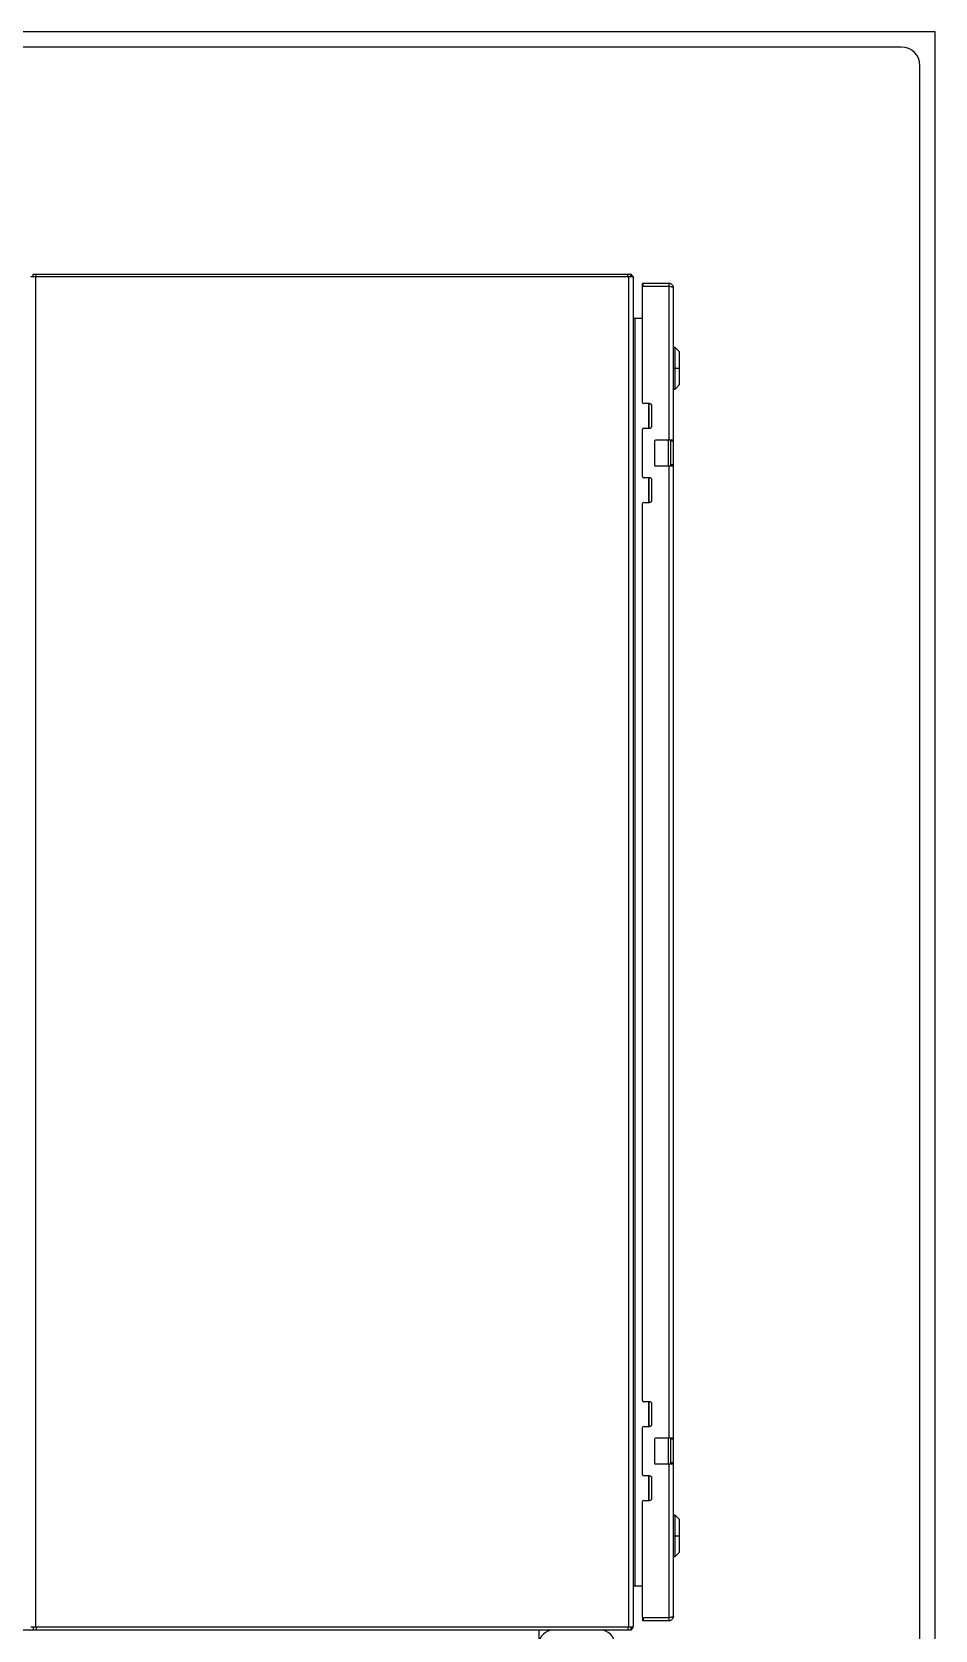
# Model space of a CAD drawing. Header units: inches. Extents: x 0 to 137, y 0 to 88.
# Drawn here: x 113.08 to 137.06, y 45.43 to 87.86 of the extents above; entities that cross this region are included whole.
import ezdxf
from ezdxf.enums import TextEntityAlignment as Align

# ---------------------------------------------------------------- set-up
doc = ezdxf.new("R2010")
doc.units = ezdxf.units.IN
doc.header["$MEASUREMENT"] = 0
doc.styles.add('Fields', font='simplex.shx', dxfattribs={"height": 0.185})

# ---------------------------------------------------------------- blocks, each defined once
blk = doc.blocks.new('RG_Master_Ver_4_2_2')
at = {"color": 3}
for p, q in [((34.028, 21.856), (0.25, 21.856)), ((34.15, 0.194), (34.15, 21.734))]:
    blk.add_line(p, q, dxfattribs=at)
blk.add_lwpolyline([(0, -0.044), (34.25, -0.044), (34.25, 21.956), (0, 21.956)], close=True, dxfattribs=at)
blk.add_arc((34.028, 21.734), 0.122, 0, 90, dxfattribs=at)
at = {"style": 'Fields'}
for tag, p in [('DESCRIPTION_3', (13.116, 1.307)), ('DRN_3', (15.472, 1.307)), ('CHK_3', (16.529, 1.307)), ('APP_3', (17.552, 1.307)), ('DATE_3', (18.829, 1.307)), ('CUSTOMER', (28.997, 1.214)), ('DRAWING_DESC', (32.229, 1.246)), ('DESCRIPTION_2', (13.116, 0.951)), ('DRN_2', (15.472, 0.951)), ('CHK_2', (16.529, 0.951)), ('APP_2', (17.552, 0.951)), ('DATE_2', (18.829, 0.951)), ('SIZE', (30.715, 0.894)), ('DRAWING_#', (32.125, 0.894)), ('REV', (33.543, 0.894)), ('DESCRIPTION_1', (13.116, 0.596)), ('DRN_1', (15.472, 0.596)), ('CHK_1', (16.529, 0.596)), ('APP_1', (17.552, 0.596)), ('DATE_1', (18.829, 0.596)), ('PROJECT_#', (28.981, 0.581)), ('DRN_BY', (30.875, 0.524)), ('CHK_BY', (31.762, 0.524)), ('APP_BY', (32.75, 0.524)), ('SCALE', (33.652, 0.524)), ('PROJECT_NAME', (29.021, 0.176)), ('SHEETNUM', (32.753, 0.176)), ('TTL_SHTS', (33.547, 0.176))]:
    blk.add_attdef(tag, text='', height=0.125, dxfattribs=at).set_placement(p, align=Align.CENTER)
at = {"style": 'Fields', "flags": 9}
blk.add_attdef('WD_TB', (9.953, 0.194), '', height=0.0638, dxfattribs=at)

msp = doc.modelspace()

# ---------------------------------------------------------------- linework, layer by layer
at = {"color": 7, "linetype": 'Continuous', "lineweight": 25}
for p, q in [((129.04831, 81.35759), (113.04831, 81.35759)), ((113.11131, 81.43259), (128.98531, 81.43259)), ((113.11131, 81.35759), (113.11131, 81.43259)), ((113.18431, 45.50759), (113.18431, 81.35759)), ((113.19131, 81.35759), (113.19131, 81.43259)), ((128.90531, 81.35759), (128.90531, 81.43259)), ((128.93131, 45.50759), (128.93131, 81.35759)), ((128.98531, 81.35759), (128.98531, 81.43259)), ((129.01044, 81.40177), (128.98531, 81.3744)), ((129.04831, 45.50759), (129.04831, 81.35759)), ((129.99931, 81.18259), (129.29131, 81.18259)), ((129.29131, 81.10759), (129.29131, 81.18259)), ((129.99931, 81.10759), (129.29131, 81.10759)), ((129.29131, 78.02409), (129.29131, 81.09259)), ((129.30631, 81.10759), (129.30631, 81.18259)), ((129.99931, 77.02759), (129.99931, 81.18259)), ((130.11631, 45.79959), (130.11631, 81.06559)), ((129.29131, 80.25759), (129.05513, 80.25759)), ((129.09031, 80.25759), (129.09031, 46.60759)), ((130.15569, 79.48377), (130.11631, 79.48377)), ((130.2738, 79.36566), (130.15569, 79.48377)), ((130.15569, 78.38141), (130.15569, 79.48377)), ((130.2738, 78.49952), (130.2738, 79.36566)), ((130.11631, 78.93259), (130.2738, 78.93259)), ((130.15569, 78.38141), (130.2738, 78.49952)), ((130.11631, 78.38141), (130.15569, 78.38141)), ((129.47931, 77.99309), (129.32231, 77.99309)), ((129.44895, 77.99309), (129.44895, 77.34009)), ((129.45542, 77.99309), (129.45542, 77.34009)), ((129.54131, 77.40209), (129.54131, 77.93109)), ((129.29131, 76.05609), (129.29131, 77.30909)), ((129.32231, 77.34009), (129.47931, 77.34009)), ((129.60641, 76.99759), (129.60641, 76.36759)), ((130.11631, 77.02759), (129.63641, 77.02759)), ((129.98131, 76.33759), (129.98131, 77.02759)), ((130.04131, 76.33759), (130.04131, 77.02759)), ((130.11631, 76.99759), (130.04131, 76.99759)), ((129.47931, 76.02509), (129.32231, 76.02509)), ((129.44895, 76.02509), (129.44895, 75.37209)), ((129.45542, 76.02509), (129.45542, 75.37209)), ((129.54131, 75.43409), (129.54131, 75.96309)), ((130.11631, 76.33759), (129.63641, 76.33759)), ((129.99931, 50.52759), (129.99931, 76.33759)), ((130.11631, 76.36759), (130.04131, 76.36759)), ((129.29131, 51.52409), (129.29131, 75.34109)), ((129.32231, 75.37209), (129.47931, 75.37209)), ((129.47931, 51.49309), (129.32231, 51.49309)), ((129.44895, 51.49309), (129.44895, 50.84009)), ((129.45542, 51.49309), (129.45542, 50.84009)), ((129.54131, 50.90209), (129.54131, 51.43109)), ((129.29131, 49.55609), (129.29131, 50.80909)), ((129.32231, 50.84009), (129.47931, 50.84009)), ((129.60641, 50.49759), (129.60641, 49.86759)), ((130.11631, 50.52759), (129.63641, 50.52759)), ((129.98131, 49.83759), (129.98131, 50.52759)), ((130.04131, 49.83759), (130.04131, 50.52759)), ((130.11631, 50.49759), (130.04131, 50.49759)), ((130.11631, 49.83759), (129.63641, 49.83759)), ((129.99931, 45.68259), (129.99931, 49.83759)), ((130.11631, 49.86759), (130.04131, 49.86759)), ((129.47931, 49.52509), (129.32231, 49.52509)), ((129.44895, 49.52509), (129.44895, 48.87209)), ((129.45542, 49.52509), (129.45542, 48.87209)), ((129.54131, 48.93409), (129.54131, 49.46309)), ((129.29131, 45.77259), (129.29131, 48.84109)), ((129.32231, 48.87209), (129.47931, 48.87209)), ((130.15569, 48.48377), (130.11631, 48.48377)), ((130.2738, 48.36566), (130.15569, 48.48377)), ((130.15569, 47.38141), (130.15569, 48.48377)), ((130.2738, 47.49952), (130.2738, 48.36566)), ((130.11631, 47.93259), (130.2738, 47.93259)), ((130.11631, 47.38141), (130.15569, 47.38141)), ((130.15569, 47.38141), (130.2738, 47.49952)), ((129.05513, 46.60759), (129.29131, 46.60759)), ((128.98531, 45.43259), (100.11131, 45.43259)), ((129.04831, 45.50759), (113.04831, 45.50759)), ((113.11131, 45.50759), (113.11131, 45.43259)), ((113.19131, 45.50759), (113.19131, 45.43259)), ((126.54831, 14.93259), (126.54831, 45.43259)), ((128.90531, 45.50759), (128.90531, 45.43259)), ((128.98531, 45.50759), (128.98531, 45.43259)), ((129.01044, 45.46341), (128.98531, 45.49078)), ((129.99931, 45.75759), (129.29131, 45.75759)), ((129.29131, 45.75759), (129.29131, 45.68259)), ((129.29131, 45.68259), (129.99931, 45.68259)), ((129.30631, 45.75759), (129.30631, 45.68259))]:
    msp.add_line(p, q, dxfattribs=at)
for centre, radius, start, end in [((128.93131, 81.31559), 0.117, 21.037221, 47.443082), ((129.30631, 81.09259), 0.015, 90, 180), ((129.09031, 80.29959), 0.042, 213.099825, 270), ((129.32231, 78.02409), 0.031, 180, 270), ((129.47931, 77.93109), 0.062, 0, 90), ((129.32231, 77.30909), 0.031, 90, 180), ((129.47931, 77.40209), 0.062, 270, 360), ((129.63641, 76.99759), 0.03, 90, 180), ((129.32231, 76.05609), 0.031, 180, 270), ((129.47931, 75.96309), 0.062, 0, 90), ((129.63641, 76.36759), 0.03, 180, 270), ((129.32231, 75.34109), 0.031, 90, 180), ((129.47931, 75.43409), 0.062, 270, 360), ((129.32231, 51.52409), 0.031, 180, 270), ((129.47931, 51.43109), 0.062, 0, 90), ((129.32231, 50.80909), 0.031, 90, 180), ((129.47931, 50.90209), 0.062, 270, 0), ((129.63641, 50.49759), 0.03, 90, 180), ((129.63641, 49.86759), 0.03, 180, 270), ((129.32231, 49.55609), 0.031, 180, 270), ((129.47931, 49.46309), 0.062, 0, 90), ((129.32231, 48.84109), 0.031, 90, 180), ((129.47931, 48.93409), 0.062, 270, 0), ((129.09031, 46.56559), 0.042, 90, 146.900175), ((126.92331, 45.05759), 0.375, 90, 180), ((128.17331, 45.05759), 0.375, 0, 90), ((128.93131, 45.54959), 0.117, 312.556918, 338.962779), ((129.30631, 45.77259), 0.015, 180, 270)]:
    msp.add_arc(centre, radius, start, end, dxfattribs=at)
for points, knots in [([(129.01044, 81.40177), (129.00634, 81.40797), (129.00006, 81.41744), (128.99364, 81.42863), (128.98878, 81.43215), (128.98648, 81.43244), (128.98531, 81.43259)], [0, 0, 0, 0, 0.52223433, 0.79768977, 0.89771001, 1, 1, 1, 1]), ([(130.11631, 81.06559), (130.11456, 81.08092), (130.11104, 81.11158), (130.08398, 81.15026), (130.04531, 81.17731), (130.01465, 81.18083), (129.99931, 81.18259)], [0, 0, 0, 0, 0.24999999, 0.5, 0.75, 1, 1, 1, 1]), ([(129.05513, 80.25759), (129.05537, 80.25907), (129.05609, 80.26362), (129.05162, 80.27086), (129.04956, 80.27693), (129.04831, 80.28059)], [0, 0, 0, 0, 0.16043742, 0.49175657, 1, 1, 1, 1]), ([(129.05513, 80.27665), (129.05533, 80.2753), (129.05567, 80.273), (129.05378, 80.26997), (129.053, 80.26871)], [0, 0, 0, 0, 0.5848834, 1, 1, 1, 1]), ([(129.05513, 46.60759), (129.05531, 46.60515), (129.05567, 46.60009), (129.0509, 46.59332), (129.0493, 46.58789), (129.04831, 46.58458)], [0, 0, 0, 0, 0.264792326, 0.55123879, 1, 1, 1, 1]), ([(129.05513, 46.58852), (129.05537, 46.58936), (129.056, 46.59155), (129.05414, 46.5946), (129.053, 46.59649)], [0, 0, 0, 0, 0.38204429, 1, 1, 1, 1]), ([(129.01044, 45.46341), (129.00636, 45.45735), (128.99983, 45.44769), (128.99267, 45.43433), (128.98722, 45.43304), (128.98531, 45.43259)], [0, 0, 0, 0, 0.52126628, 0.83231258, 1, 1, 1, 1]), ([(129.99931, 45.68259), (130.01465, 45.68435), (130.04531, 45.68786), (130.08398, 45.71492), (130.11104, 45.75359), (130.11456, 45.78426), (130.11631, 45.79959)], [0, 0, 0, 0, 0.24999999, 0.5, 0.75, 1, 1, 1, 1])]:
    msp.add_open_spline(points, degree=3, knots=knots, dxfattribs=at)
for points in [[(130.11631, 81.06559), (130.11456, 81.06909), (130.11104, 81.07609), (130.08398, 81.08659), (130.04531, 81.09709), (130.01465, 81.10409), (129.99931, 81.10759)], [(130.11631, 45.79959), (130.11456, 45.79609), (130.11104, 45.78909), (130.08398, 45.77859), (130.04531, 45.76809), (130.01465, 45.76109), (129.99931, 45.75759)]]:
    msp.add_open_spline(points, degree=3, dxfattribs=at)

# ---------------------------------------------------------------- block references
at = {"xscale": 4.00170457579782, "yscale": 4.00170457579782, "zscale": 4.00170457579782}
msp.add_blockref('RG_Master_Ver_4_2_2', (0, 0), dxfattribs=at)

doc.saveas('drawing.dxf')
